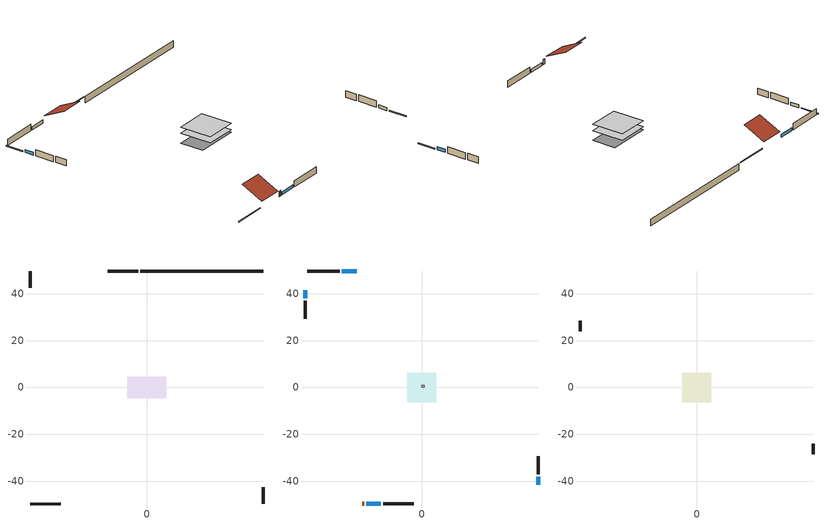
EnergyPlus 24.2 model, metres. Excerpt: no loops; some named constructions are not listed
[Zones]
basement - unconditioned
 floor foundation (Slab1 construction): -8.43,-4.68 -8.43,4.68 8.43,4.68 8.43,-4.68 z-2.13
 wall outside (RimJoist1 construction): -3.61,49.74 -16.6,49.74 z0.3:0.61
 wall outside (RimJoist2 construction): 49.74,-49.74 49.74,-42.52 z0.3:0.61
 wall outside (RimJoist3 construction): -49.74,-49.74 -36.76,-49.74 z0.3:0.61
 wall outside (RimJoist4 construction): -49.74,49.74 -49.74,42.52 z0.3:0.61
 wall foundation (FoundationWall1 construction): 49.74,49.74 -2.68,49.74 z-2.13:0.3
central ac and furnace airloop ret air zone
 floor adiabatic (AdiabaticConst): 0,0 0,1 1,1 1,0 z0
 wall adiabatic (AdiabaticConst): 0,1 0,0 1,0 1,1 0,1 z0:1
 ceiling adiabatic (AdiabaticConst): 1,0 1,1 0,1 0,0 z1
conditioned space
 floor to basement - unconditioned (Floor1 construction): -6.28,-6.28 -6.28,6.28 6.28,6.28 6.28,-6.28 z0.3
 wall outside (AdiabaticWallConstruction 1): -25.51,-49.74 -24.59,-49.74 z0.3:2.34
 wall outside (AdiabaticWallConstruction): -27.84,49.74 -34.07,49.74 / -23.67,-49.74 -17.45,-49.74 z0.3:1.49; 49.74,-41.59 49.74,-38.04 / -49.74,41.59 -49.74,38.04 z0.3:1.46
 wall outside (Wall1 construction): -34.99,49.74 -48.81,49.74 z0.3:2.74
 wall outside (Wall2 construction): 49.74,-37.12 49.74,-29.44 z0.3:2.74
 wall outside (Wall3 construction): -16.52,-49.74 -3.46,-49.74 z0.3:2.74
 wall outside (Wall4 construction): -49.74,37.12 -49.74,29.44 z0.3:2.74
 window (WindowConstruction): -27.84,49.74 -34.07,49.74 z0.3:1.49
 window (WindowConstruction 1): 49.74,-41.59 49.74,-38.04 z0.3:1.46
 window (WindowConstruction 2): -23.67,-49.74 -17.45,-49.74 z0.3:1.49
 window (WindowConstruction 3): -49.74,41.59 -49.74,38.04 z0.3:1.46
 door (Door): -25.51,-49.74 -24.6,-49.74 z0.3:2.34
attic - vented
 floor to conditioned space (Floor2 construction Reversed): -6.28,-6.28 -6.28,6.28 6.28,6.28 6.28,-6.28 z2.74
 wall outside (Wall5 construction): 49.74,-28.51 49.74,-24.02 z0.3:2.74
 wall outside (Wall6 construction): -49.74,28.51 -49.74,24.02 z0.3:2.74
 roof outside (Roof1 construction): -26.92,49.74,2.74 -26.92,41.34,6.94 -17.53,41.34,6.94 -17.53,49.74,2.74
 roof outside (Roof2 construction): -26.44,-49.74,2.74 -26.44,-41.34,6.94 -35.83,-41.34,6.94 -35.83,-49.74,2.74
[Material] Roughness=Rough; Thermal Absorptance=0.9
Name | Thickness {m} | Conductivity {W/m-K} | Density {kg/m3} | Specific Heat {J/kg-K} | Solar Absorptance | Visible Absorptance
ceiling loosefill ins | 0.254 | 0.0480833 | 16.02 | 1046.75 | 0.7 | 0.7
ceiling stud and cavity | 0.1397 | 0.104117 | 65.682 | 1177.47 | 0.7 | 0.7
floor covering | 0.0127 | 0.0433444 | 54.468 | 1339.84 | 0.6 | 0.6
floor rigid ins | 0.051816 | 0.029427 | 32.04 | 1214.23 | 0.7 | 0.7
floor stud and cavity | 0.1397 | 0.0972396 | 92.3553 | 1139.71 | 0.7 | 0.7
gypsum board | 0.0127 | 0.160291 | 801 | 837.4 | 0.6 | 0.6
osb sheathing 0.75 in. | 0.01905 | 0.115458 | 512.64 | 1214.23 | 0.7 | 0.7
[Construction]
Floor1 construction Reversed: floor covering, osb sheathing 0.75 in., floor rigid ins, floor stud and cavity
Floor2 construction: ceiling loosefill ins, ceiling stud and cavity, gypsum board
[Schedule:Day:Interval]
fridge schedule allday1 1; fridge schedule allday12 1; fridge schedule allday1; fridge schedule allday12: No, 01:00, 0.610949, 02:00, 0.595675, 03:00, 0.580401, 04:00, 0.565128, 06:00, 0.549854, 07:00, 0.580401, 08:00, 0.610949, 10:00, 0.626223, 12:00, 0.610949, 15:00, 0.641496, 16:00, 0.626223, 17:00, 0.672044, 18:00, 0.733139, 19:00, 0.763686, 20:00, 0.733139, 21:00, 0.717865, 22:00, 0.702591, 23:00, 0.672044, 24:00, 0.626223
fridge schedule allday2 1; fridge schedule allday2: No, 01:00, 0.609489, 02:00, 0.594252, 03:00, 0.579015, 04:00, 0.563777, 06:00, 0.54854, 07:00, 0.579015, 08:00, 0.609489, 10:00, 0.624726, 12:00, 0.609489, 15:00, 0.639964, 16:00, 0.624726, 17:00, 0.670438, 18:00, 0.731387, 19:00, 0.761861, 20:00, 0.731387, 21:00, 0.71615, 22:00, 0.700912, 23:00, 0.670438, 24:00, 0.624726
fridge schedule allday3 1; fridge schedule allday3: No, 01:00, 0.791241, 02:00, 0.77146, 03:00, 0.751679, 04:00, 0.731898, 06:00, 0.712117, 07:00, 0.751679, 08:00, 0.791241, 10:00, 0.811022, 12:00, 0.791241, 15:00, 0.830803, 16:00, 0.811022, 17:00, 0.870365, 18:00, 0.949489, 19:00, 0.989051, 20:00, 0.949489, 21:00, 0.929708, 22:00, 0.909927, 23:00, 0.870365, 24:00, 0.811022
fridge schedule allday6 1; fridge schedule allday6: No, 01:00, 0.8, 02:00, 0.78, 03:00, 0.76, 04:00, 0.74, 06:00, 0.72, 07:00, 0.76, 08:00, 0.8, 10:00, 0.82, 12:00, 0.8, 15:00, 0.84, 16:00, 0.82, 17:00, 0.88, 18:00, 0.96, 19:00, 1, 20:00, 0.96, 21:00, 0.94, 22:00, 0.92, 23:00, 0.88, 24:00, 0.82
fridge schedule allday10 1; fridge schedule allday10: No, 01:00, 0.679562, 02:00, 0.662573, 03:00, 0.645584, 04:00, 0.628595, 06:00, 0.611606, 07:00, 0.645584, 08:00, 0.679562, 10:00, 0.696551, 12:00, 0.679562, 15:00, 0.71354, 16:00, 0.696551, 17:00, 0.747518, 18:00, 0.815474, 19:00, 0.849453, 20:00, 0.815474, 21:00, 0.798485, 22:00, 0.781496, 23:00, 0.747518, 24:00, 0.696551
fridge schedule allday11 1; fridge schedule allday11: No, 01:00, 0.675182, 02:00, 0.658303, 03:00, 0.641423, 04:00, 0.624544, 06:00, 0.607664, 07:00, 0.641423, 08:00, 0.675182, 10:00, 0.692062, 12:00, 0.675182, 15:00, 0.708942, 16:00, 0.692062, 17:00, 0.742701, 18:00, 0.810219, 19:00, 0.843978, 20:00, 0.810219, 21:00, 0.793339, 22:00, 0.77646, 23:00, 0.742701, 24:00, 0.692062
fridge schedule default day 1; trans schedule winter=0.85 summer=0.7 default day; fridge schedule default day; misc pool pump schedule default day; misc pool heater schedule default day; exterior lighting schedule default day: No, 24:00, 0
trans schedule winter=0.85 summer=0.7 allday1; trans schedule winter=0.85 summer=0.7 allday305: No, 24:00, 0.85
trans schedule winter=0.85 summer=0.7 allday121: No, 24:00, 0.7
misc pool pump schedule allday1; misc pool pump schedule allday12; misc pool heater schedule allday1; misc pool heater schedule allday12: No, 03:00, 0.0234796, 04:00, 0.0313062, 05:00, 0.0626123, 06:00, 0.117398, 07:00, 0.20349, 08:00, 0.344368, 09:00, 0.657429, 10:00, 0.947011, 11:00, 0.993971, 12:00, 0.947011, 13:00, 0.939185, 14:00, 0.704389, 15:00, 0.586991, 16:00, 0.477419, 17:00, 0.289582, 18:00, 0.18001, 19:00, 0.101745, 20:00, 0.0626123, 21:00, 0.0313062, 24:00, 0.0234796
misc pool pump schedule allday2; misc pool heater schedule allday2: No, 03:00, 0.023622, 04:00, 0.0314961, 05:00, 0.0629921, 06:00, 0.11811, 07:00, 0.204724, 08:00, 0.346457, 09:00, 0.661417, 10:00, 0.952756, 11:00, 1, 12:00, 0.952756, 13:00, 0.944882, 14:00, 0.708661, 15:00, 0.590551, 16:00, 0.480315, 17:00, 0.291339, 18:00, 0.181102, 19:00, 0.102362, 20:00, 0.0629921, 21:00, 0.0314961, 24:00, 0.023622
misc pool pump schedule allday3; misc pool pump schedule allday5; misc pool heater schedule allday3; misc pool heater schedule allday5: No, 03:00, 0.0206108, 04:00, 0.0274811, 05:00, 0.0549621, 06:00, 0.103054, 07:00, 0.178627, 08:00, 0.302292, 09:00, 0.577102, 10:00, 0.831302, 11:00, 0.872524, 12:00, 0.831302, 13:00, 0.824432, 14:00, 0.618324, 15:00, 0.51527, 16:00, 0.419086, 17:00, 0.2542, 18:00, 0.158016, 19:00, 0.0893134, 20:00, 0.0549621, 21:00, 0.0274811, 24:00, 0.0206108
misc pool pump schedule allday4; misc pool heater schedule allday4: No, 03:00, 0.0205498, 04:00, 0.0273997, 05:00, 0.0547994, 06:00, 0.102749, 07:00, 0.178098, 08:00, 0.301396, 09:00, 0.575393, 10:00, 0.82884, 11:00, 0.86994, 12:00, 0.82884, 13:00, 0.82199, 14:00, 0.616493, 15:00, 0.513744, 16:00, 0.417845, 17:00, 0.253447, 18:00, 0.157548, 19:00, 0.0890489, 20:00, 0.0547994, 21:00, 0.0273997, 24:00, 0.0205498
misc pool pump schedule allday6; misc pool pump schedule allday9; misc pool heater schedule allday6; misc pool heater schedule allday9: No, 03:00, 0.0180675, 04:00, 0.02409, 05:00, 0.04818, 06:00, 0.0903375, 07:00, 0.156585, 08:00, 0.26499, 09:00, 0.50589, 10:00, 0.728723, 11:00, 0.764858, 12:00, 0.728723, 13:00, 0.7227, 14:00, 0.542025, 15:00, 0.451688, 16:00, 0.367373, 17:00, 0.222833, 18:00, 0.138518, 19:00, 0.0782925, 20:00, 0.04818, 21:00, 0.02409, 24:00, 0.0180675
misc pool pump schedule allday7; misc pool heater schedule allday7: No, 03:00, 0.0179658, 04:00, 0.0239544, 05:00, 0.0479087, 06:00, 0.0898289, 07:00, 0.155703, 08:00, 0.263498, 09:00, 0.503042, 10:00, 0.72462, 11:00, 0.760551, 12:00, 0.72462, 13:00, 0.718631, 14:00, 0.538973, 15:00, 0.449144, 16:00, 0.365304, 17:00, 0.221578, 18:00, 0.137738, 19:00, 0.0778517, 20:00, 0.0479087, 21:00, 0.0239544, 24:00, 0.0179658
misc pool pump schedule allday10; misc pool heater schedule allday10: No, 03:00, 0.0198987, 04:00, 0.0265316, 05:00, 0.0530631, 06:00, 0.0994934, 07:00, 0.172455, 08:00, 0.291847, 09:00, 0.557163, 10:00, 0.80258, 11:00, 0.842377, 12:00, 0.80258, 13:00, 0.795947, 14:00, 0.59696, 15:00, 0.497467, 16:00, 0.404606, 17:00, 0.245417, 18:00, 0.152557, 19:00, 0.0862276, 20:00, 0.0530631, 21:00, 0.0265316, 24:00, 0.0198987
misc pool pump schedule allday11; misc pool heater schedule allday11: No, 03:00, 0.0198173, 04:00, 0.0264231, 05:00, 0.0528461, 06:00, 0.0990865, 07:00, 0.17175, 08:00, 0.290654, 09:00, 0.554884, 10:00, 0.799297, 11:00, 0.838932, 12:00, 0.799297, 13:00, 0.792692, 14:00, 0.594519, 15:00, 0.495432, 16:00, 0.402952, 17:00, 0.244413, 18:00, 0.151933, 19:00, 0.0858749, 20:00, 0.0528461, 21:00, 0.0264231, 24:00, 0.0198173
exterior lighting schedule weekday1; exterior lighting schedule weekday12: No, 05:00, 0.434959, 06:00, 0.349858, 07:00, 0.330947, 08:00, 0.321491, 09:00, 0.312035, 10:00, 0.264757, 11:00, 0.208024, 12:00, 0.141834, 13:00, 0.113467, 15:00, 0.104012, 16:00, 0.113467, 17:00, 0.179657, 18:00, 0.349858, 19:00, 0.463325, 20:00, 0.614615, 21:00, 0.860461, 22:00, 0.99284, 23:00, 0.860461, 24:00, 0.595704
exterior lighting schedule weekday10: No, 05:00, 0.345039, 06:00, 0.277532, 07:00, 0.26253, 08:00, 0.255029, 09:00, 0.247528, 10:00, 0.210024, 11:00, 0.165019, 12:00, 0.112513, 13:00, 0.0900102, 15:00, 0.0825094, 16:00, 0.0900102, 17:00, 0.142516, 18:00, 0.277532, 19:00, 0.367542, 20:00, 0.487555, 21:00, 0.682578, 22:00, 0.787589, 23:00, 0.682578, 24:00, 0.472554
exterior lighting schedule weekday11: No, 05:00, 0.343994, 06:00, 0.276691, 07:00, 0.261734, 08:00, 0.254256, 09:00, 0.246778, 10:00, 0.209387, 11:00, 0.164519, 12:00, 0.112172, 13:00, 0.0897375, 15:00, 0.0822593, 16:00, 0.0897375, 17:00, 0.142084, 18:00, 0.276691, 19:00, 0.366428, 20:00, 0.486078, 21:00, 0.680509, 22:00, 0.785203, 23:00, 0.680509, 24:00, 0.471122
exterior lighting schedule weekday2: No, 05:00, 0.438095, 06:00, 0.352381, 07:00, 0.333333, 08:00, 0.32381, 09:00, 0.314286, 10:00, 0.266667, 11:00, 0.209524, 12:00, 0.142857, 13:00, 0.114286, 15:00, 0.104762, 16:00, 0.114286, 17:00, 0.180952, 18:00, 0.352381, 19:00, 0.466667, 20:00, 0.619048, 21:00, 0.866667, 22:00, 1, 23:00, 0.866667, 24:00, 0.6
exterior lighting schedule weekday3; exterior lighting schedule weekday5: No, 05:00, 0.346085, 06:00, 0.278373, 07:00, 0.263325, 08:00, 0.255802, 09:00, 0.248278, 10:00, 0.21066, 11:00, 0.165519, 12:00, 0.112854, 13:00, 0.090283, 15:00, 0.0827594, 16:00, 0.090283, 17:00, 0.142948, 18:00, 0.278373, 19:00, 0.368656, 20:00, 0.489033, 21:00, 0.684646, 22:00, 0.789976, 23:00, 0.684646, 24:00, 0.473986
exterior lighting schedule weekday4: No, 05:00, 0.344691, 06:00, 0.277251, 07:00, 0.262265, 08:00, 0.254771, 09:00, 0.247278, 10:00, 0.209812, 11:00, 0.164852, 12:00, 0.112399, 13:00, 0.0899193, 15:00, 0.082426, 16:00, 0.0899193, 17:00, 0.142372, 18:00, 0.277251, 19:00, 0.367171, 20:00, 0.487063, 21:00, 0.681888, 22:00, 0.786794, 23:00, 0.681888, 24:00, 0.472076
exterior lighting schedule weekday6; exterior lighting schedule weekday9: No, 05:00, 0.28823, 06:00, 0.231837, 07:00, 0.219305, 08:00, 0.213039, 09:00, 0.206773, 10:00, 0.175444, 11:00, 0.137849, 12:00, 0.093988, 13:00, 0.0751904, 15:00, 0.0689245, 16:00, 0.0751904, 17:00, 0.119051, 18:00, 0.231837, 19:00, 0.307027, 20:00, 0.407281, 21:00, 0.570194, 22:00, 0.657916, 23:00, 0.570194, 24:00, 0.394749
exterior lighting schedule weekday7: No, 05:00, 0.286139, 06:00, 0.230155, 07:00, 0.217714, 08:00, 0.211494, 09:00, 0.205273, 10:00, 0.174171, 11:00, 0.136849, 12:00, 0.0933061, 13:00, 0.0746448, 15:00, 0.0684244, 16:00, 0.0746448, 17:00, 0.118188, 18:00, 0.230155, 19:00, 0.3048, 20:00, 0.404326, 21:00, 0.566057, 22:00, 0.653142, 23:00, 0.566057, 24:00, 0.391885
exterior lighting schedule weekend1; exterior lighting schedule weekend12: No, 02:00, 0.434959, 04:00, 0.425503, 05:00, 0.434959, 06:00, 0.425503, 07:00, 0.416047, 08:00, 0.38768, 09:00, 0.340402, 10:00, 0.283669, 11:00, 0.226935, 12:00, 0.15129, 13:00, 0.113467, 15:00, 0.104012, 16:00, 0.113467, 17:00, 0.179657, 18:00, 0.359314, 19:00, 0.45387, 20:00, 0.567337, 21:00, 0.784816, 22:00, 0.926651, 23:00, 0.803728, 24:00, 0.557882
exterior lighting schedule weekend10: No, 02:00, 0.345039, 04:00, 0.337538, 05:00, 0.345039, 06:00, 0.337538, 07:00, 0.330038, 08:00, 0.307535, 09:00, 0.270031, 10:00, 0.225026, 11:00, 0.18002, 12:00, 0.120014, 13:00, 0.0900102, 15:00, 0.0825094, 16:00, 0.0900102, 17:00, 0.142516, 18:00, 0.285032, 19:00, 0.360041, 20:00, 0.450051, 21:00, 0.622571, 22:00, 0.735084, 23:00, 0.637572, 24:00, 0.44255
exterior lighting schedule weekend11: No, 02:00, 0.343994, 04:00, 0.336516, 05:00, 0.343994, 06:00, 0.336516, 07:00, 0.329037, 08:00, 0.306603, 09:00, 0.269212, 10:00, 0.224344, 11:00, 0.179475, 12:00, 0.11965, 13:00, 0.0897375, 15:00, 0.0822593, 16:00, 0.0897375, 17:00, 0.142084, 18:00, 0.284169, 19:00, 0.35895, 20:00, 0.448687, 21:00, 0.620684, 22:00, 0.732856, 23:00, 0.63564, 24:00, 0.441209
exterior lighting schedule weekend2: No, 02:00, 0.438095, 04:00, 0.428571, 05:00, 0.438095, 06:00, 0.428571, 07:00, 0.419048, 08:00, 0.390476, 09:00, 0.342857, 10:00, 0.285714, 11:00, 0.228571, 12:00, 0.152381, 13:00, 0.114286, 15:00, 0.104762, 16:00, 0.114286, 17:00, 0.180952, 18:00, 0.361905, 19:00, 0.457143, 20:00, 0.571429, 21:00, 0.790476, 22:00, 0.933333, 23:00, 0.809524, 24:00, 0.561905
exterior lighting schedule weekend3; exterior lighting schedule weekend5: No, 02:00, 0.346085, 04:00, 0.338561, 05:00, 0.346085, 06:00, 0.338561, 07:00, 0.331038, 08:00, 0.308467, 09:00, 0.270849, 10:00, 0.225707, 11:00, 0.180566, 12:00, 0.120377, 13:00, 0.090283, 15:00, 0.0827594, 16:00, 0.090283, 17:00, 0.142948, 18:00, 0.285896, 19:00, 0.361132, 20:00, 0.451415, 21:00, 0.624457, 22:00, 0.737311, 23:00, 0.639504, 24:00, 0.443891
exterior lighting schedule weekend4: No, 02:00, 0.344691, 04:00, 0.337197, 05:00, 0.344691, 06:00, 0.337197, 07:00, 0.329704, 08:00, 0.307224, 09:00, 0.269758, 10:00, 0.224798, 11:00, 0.179839, 12:00, 0.119892, 13:00, 0.0899193, 15:00, 0.082426, 16:00, 0.0899193, 17:00, 0.142372, 18:00, 0.284744, 19:00, 0.359677, 20:00, 0.449597, 21:00, 0.621942, 22:00, 0.734341, 23:00, 0.636928, 24:00, 0.442103
exterior lighting schedule weekend6; exterior lighting schedule weekend9: No, 02:00, 0.28823, 04:00, 0.281964, 05:00, 0.28823, 06:00, 0.281964, 07:00, 0.275698, 08:00, 0.2569, 09:00, 0.225571, 10:00, 0.187976, 11:00, 0.150381, 12:00, 0.100254, 13:00, 0.0751904, 15:00, 0.0689245, 16:00, 0.0751904, 17:00, 0.119051, 18:00, 0.238103, 19:00, 0.300761, 20:00, 0.375952, 21:00, 0.520067, 22:00, 0.614055, 23:00, 0.532598, 24:00, 0.369686
exterior lighting schedule weekend7: No, 02:00, 0.286139, 04:00, 0.279918, 05:00, 0.286139, 06:00, 0.279918, 07:00, 0.273698, 08:00, 0.255037, 09:00, 0.223935, 10:00, 0.186612, 11:00, 0.14929, 12:00, 0.0995265, 13:00, 0.0746448, 15:00, 0.0684244, 16:00, 0.0746448, 17:00, 0.118188, 18:00, 0.236375, 19:00, 0.298579, 20:00, 0.373224, 21:00, 0.516294, 22:00, 0.6096, 23:00, 0.528734, 24:00, 0.367004
[Schedule:Week:Daily]
trans schedule winter=0.85 summer=0.7 Week Rule - Jan1-Apr28: trans schedule winter=0.85 summer=0.7 allday1, trans schedule winter=0.85 summer=0.7 allday1, trans schedule winter=0.85 summer=0.7 allday1, trans schedule winter=0.85 summer=0.7 allday1, trans schedule winter=0.85 summer=0.7 allday1, trans schedule winter=0.85 summer=0.7 allday1, trans schedule winter=0.85 summer=0.7 allday1, trans schedule winter=0.85 summer=0.7 default day, trans schedule winter=0.85 summer=0.7 default day, trans schedule winter=0.85 summer=0.7 default day, trans schedule winter=0.85 summer=0.7 default day, trans schedule winter=0.85 summer=0.7 default day
trans schedule winter=0.85 summer=0.7 Week Rule - Apr29-May5: trans schedule winter=0.85 summer=0.7 allday1, trans schedule winter=0.85 summer=0.7 allday1, trans schedule winter=0.85 summer=0.7 allday121, trans schedule winter=0.85 summer=0.7 allday121, trans schedule winter=0.85 summer=0.7 allday121, trans schedule winter=0.85 summer=0.7 allday121, trans schedule winter=0.85 summer=0.7 allday121, trans schedule winter=0.85 summer=0.7 default day, trans schedule winter=0.85 summer=0.7 default day, trans schedule winter=0.85 summer=0.7 default day, trans schedule winter=0.85 summer=0.7 default day, trans schedule winter=0.85 summer=0.7 default day
trans schedule winter=0.85 summer=0.7 Week Rule - May6-Oct27: trans schedule winter=0.85 summer=0.7 allday121, trans schedule winter=0.85 summer=0.7 allday121, trans schedule winter=0.85 summer=0.7 allday121, trans schedule winter=0.85 summer=0.7 allday121, trans schedule winter=0.85 summer=0.7 allday121, trans schedule winter=0.85 summer=0.7 allday121, trans schedule winter=0.85 summer=0.7 allday121, trans schedule winter=0.85 summer=0.7 default day, trans schedule winter=0.85 summer=0.7 default day, trans schedule winter=0.85 summer=0.7 default day, trans schedule winter=0.85 summer=0.7 default day, trans schedule winter=0.85 summer=0.7 default day
trans schedule winter=0.85 summer=0.7 Week Rule - Oct28-Nov3: trans schedule winter=0.85 summer=0.7 allday121, trans schedule winter=0.85 summer=0.7 allday121, trans schedule winter=0.85 summer=0.7 allday121, trans schedule winter=0.85 summer=0.7 allday121, trans schedule winter=0.85 summer=0.7 allday305, trans schedule winter=0.85 summer=0.7 allday305, trans schedule winter=0.85 summer=0.7 allday305, trans schedule winter=0.85 summer=0.7 default day, trans schedule winter=0.85 summer=0.7 default day, trans schedule winter=0.85 summer=0.7 default day, trans schedule winter=0.85 summer=0.7 default day, trans schedule winter=0.85 summer=0.7 default day
trans schedule winter=0.85 summer=0.7 Week Rule - Nov4-Dec31: trans schedule winter=0.85 summer=0.7 allday305, trans schedule winter=0.85 summer=0.7 allday305, trans schedule winter=0.85 summer=0.7 allday305, trans schedule winter=0.85 summer=0.7 allday305, trans schedule winter=0.85 summer=0.7 allday305, trans schedule winter=0.85 summer=0.7 allday305, trans schedule winter=0.85 summer=0.7 allday305, trans schedule winter=0.85 summer=0.7 default day, trans schedule winter=0.85 summer=0.7 default day, trans schedule winter=0.85 summer=0.7 default day, trans schedule winter=0.85 summer=0.7 default day, trans schedule winter=0.85 summer=0.7 default day
misc pool pump schedule Week Rule - Sep2-Sep29: misc pool pump schedule allday9, misc pool pump schedule allday9, misc pool pump schedule allday9, misc pool pump schedule allday9, misc pool pump schedule allday9, misc pool pump schedule allday9, misc pool pump schedule allday9, misc pool pump schedule default day, misc pool pump schedule default day, misc pool pump schedule default day, misc pool pump schedule default day, misc pool pump schedule default day
misc pool pump schedule Week Rule - Sep30-Oct6: misc pool pump schedule allday9, misc pool pump schedule allday10, misc pool pump schedule allday10, misc pool pump schedule allday10, misc pool pump schedule allday10, misc pool pump schedule allday10, misc pool pump schedule allday10, misc pool pump schedule default day, misc pool pump schedule default day, misc pool pump schedule default day, misc pool pump schedule default day, misc pool pump schedule default day
misc pool pump schedule Week Rule - Oct7-Oct27: misc pool pump schedule allday10, misc pool pump schedule allday10, misc pool pump schedule allday10, misc pool pump schedule allday10, misc pool pump schedule allday10, misc pool pump schedule allday10, misc pool pump schedule allday10, misc pool pump schedule default day, misc pool pump schedule default day, misc pool pump schedule default day, misc pool pump schedule default day, misc pool pump schedule default day
misc pool pump schedule Week Rule - Oct28-Nov3: misc pool pump schedule allday10, misc pool pump schedule allday10, misc pool pump schedule allday10, misc pool pump schedule allday10, misc pool pump schedule allday11, misc pool pump schedule allday11, misc pool pump schedule allday11, misc pool pump schedule default day, misc pool pump schedule default day, misc pool pump schedule default day, misc pool pump schedule default day, misc pool pump schedule default day
misc pool pump schedule Week Rule - Nov4-Nov24: misc pool pump schedule allday11, misc pool pump schedule allday11, misc pool pump schedule allday11, misc pool pump schedule allday11, misc pool pump schedule allday11, misc pool pump schedule allday11, misc pool pump schedule allday11, misc pool pump schedule default day, misc pool pump schedule default day, misc pool pump schedule default day, misc pool pump schedule default day, misc pool pump schedule default day
misc pool pump schedule Week Rule - Nov25-Dec1: misc pool pump schedule allday11, misc pool pump schedule allday11, misc pool pump schedule allday11, misc pool pump schedule allday11, misc pool pump schedule allday11, misc pool pump schedule allday11, misc pool pump schedule allday12, misc pool pump schedule default day, misc pool pump schedule default day, misc pool pump schedule default day, misc pool pump schedule default day, misc pool pump schedule default day
misc pool pump schedule Week Rule - Dec2-Dec31: misc pool pump schedule allday12, misc pool pump schedule allday12, misc pool pump schedule allday12, misc pool pump schedule allday12, misc pool pump schedule allday12, misc pool pump schedule allday12, misc pool pump schedule allday12, misc pool pump schedule default day, misc pool pump schedule default day, misc pool pump schedule default day, misc pool pump schedule default day, misc pool pump schedule default day
misc pool heater schedule Week Rule - Jan1-Jan27: misc pool heater schedule allday1, misc pool heater schedule allday1, misc pool heater schedule allday1, misc pool heater schedule allday1, misc pool heater schedule allday1, misc pool heater schedule allday1, misc pool heater schedule allday1, misc pool heater schedule default day, misc pool heater schedule default day, misc pool heater schedule default day, misc pool heater schedule default day, misc pool heater schedule default day
misc pool heater schedule Week Rule - Jan28-Feb3: misc pool heater schedule allday1, misc pool heater schedule allday1, misc pool heater schedule allday1, misc pool heater schedule allday1, misc pool heater schedule allday2, misc pool heater schedule allday2, misc pool heater schedule allday2, misc pool heater schedule default day, misc pool heater schedule default day, misc pool heater schedule default day, misc pool heater schedule default day, misc pool heater schedule default day
misc pool heater schedule Week Rule - Feb4-Feb24: misc pool heater schedule allday2, misc pool heater schedule allday2, misc pool heater schedule allday2, misc pool heater schedule allday2, misc pool heater schedule allday2, misc pool heater schedule allday2, misc pool heater schedule allday2, misc pool heater schedule default day, misc pool heater schedule default day, misc pool heater schedule default day, misc pool heater schedule default day, misc pool heater schedule default day
misc pool heater schedule Week Rule - Feb25-Mar3: misc pool heater schedule allday2, misc pool heater schedule allday2, misc pool heater schedule allday2, misc pool heater schedule allday2, misc pool heater schedule allday3, misc pool heater schedule allday3, misc pool heater schedule allday3, misc pool heater schedule default day, misc pool heater schedule default day, misc pool heater schedule default day, misc pool heater schedule default day, misc pool heater schedule default day
misc pool heater schedule Week Rule - Mar4-Mar31: misc pool heater schedule allday3, misc pool heater schedule allday3, misc pool heater schedule allday3, misc pool heater schedule allday3, misc pool heater schedule allday3, misc pool heater schedule allday3, misc pool heater schedule allday3, misc pool heater schedule default day, misc pool heater schedule default day, misc pool heater schedule default day, misc pool heater schedule default day, misc pool heater schedule default day
misc pool heater schedule Week Rule - Apr1-Apr28: misc pool heater schedule allday4, misc pool heater schedule allday4, misc pool heater schedule allday4, misc pool heater schedule allday4, misc pool heater schedule allday4, misc pool heater schedule allday4, misc pool heater schedule allday4, misc pool heater schedule default day, misc pool heater schedule default day, misc pool heater schedule default day, misc pool heater schedule default day, misc pool heater schedule default day
misc pool heater schedule Week Rule - Apr29-May5: misc pool heater schedule allday4, misc pool heater schedule allday4, misc pool heater schedule allday5, misc pool heater schedule allday5, misc pool heater schedule allday5, misc pool heater schedule allday5, misc pool heater schedule allday5, misc pool heater schedule default day, misc pool heater schedule default day, misc pool heater schedule default day, misc pool heater schedule default day, misc pool heater schedule default day
misc pool heater schedule Week Rule - May6-May26: misc pool heater schedule allday5, misc pool heater schedule allday5, misc pool heater schedule allday5, misc pool heater schedule allday5, misc pool heater schedule allday5, misc pool heater schedule allday5, misc pool heater schedule allday5, misc pool heater schedule default day, misc pool heater schedule default day, misc pool heater schedule default day, misc pool heater schedule default day, misc pool heater schedule default day
misc pool heater schedule Week Rule - May27-Jun2: misc pool heater schedule allday5, misc pool heater schedule allday5, misc pool heater schedule allday5, misc pool heater schedule allday5, misc pool heater schedule allday5, misc pool heater schedule allday6, misc pool heater schedule allday6, misc pool heater schedule default day, misc pool heater schedule default day, misc pool heater schedule default day, misc pool heater schedule default day, misc pool heater schedule default day
misc pool heater schedule Week Rule - Jun3-Jun30: misc pool heater schedule allday6, misc pool heater schedule allday6, misc pool heater schedule allday6, misc pool heater schedule allday6, misc pool heater schedule allday6, misc pool heater schedule allday6, misc pool heater schedule allday6, misc pool heater schedule default day, misc pool heater schedule default day, misc pool heater schedule default day, misc pool heater schedule default day, misc pool heater schedule default day
misc pool heater schedule Week Rule - Jul1-Aug25: misc pool heater schedule allday7, misc pool heater schedule allday7, misc pool heater schedule allday7, misc pool heater schedule allday7, misc pool heater schedule allday7, misc pool heater schedule allday7, misc pool heater schedule allday7, misc pool heater schedule default day, misc pool heater schedule default day, misc pool heater schedule default day, misc pool heater schedule default day, misc pool heater schedule default day
misc pool heater schedule Week Rule - Aug26-Sep1: misc pool heater schedule allday7, misc pool heater schedule allday7, misc pool heater schedule allday7, misc pool heater schedule allday7, misc pool heater schedule allday7, misc pool heater schedule allday7, misc pool heater schedule allday9, misc pool heater schedule default day, misc pool heater schedule default day, misc pool heater schedule default day, misc pool heater schedule default day, misc pool heater schedule default day
misc pool heater schedule Week Rule - Sep2-Sep29: misc pool heater schedule allday9, misc pool heater schedule allday9, misc pool heater schedule allday9, misc pool heater schedule allday9, misc pool heater schedule allday9, misc pool heater schedule allday9, misc pool heater schedule allday9, misc pool heater schedule default day, misc pool heater schedule default day, misc pool heater schedule default day, misc pool heater schedule default day, misc pool heater schedule default day
misc pool heater schedule Week Rule - Sep30-Oct6: misc pool heater schedule allday9, misc pool heater schedule allday10, misc pool heater schedule allday10, misc pool heater schedule allday10, misc pool heater schedule allday10, misc pool heater schedule allday10, misc pool heater schedule allday10, misc pool heater schedule default day, misc pool heater schedule default day, misc pool heater schedule default day, misc pool heater schedule default day, misc pool heater schedule default day
misc pool heater schedule Week Rule - Oct7-Oct27: misc pool heater schedule allday10, misc pool heater schedule allday10, misc pool heater schedule allday10, misc pool heater schedule allday10, misc pool heater schedule allday10, misc pool heater schedule allday10, misc pool heater schedule allday10, misc pool heater schedule default day, misc pool heater schedule default day, misc pool heater schedule default day, misc pool heater schedule default day, misc pool heater schedule default day
misc pool heater schedule Week Rule - Oct28-Nov3: misc pool heater schedule allday10, misc pool heater schedule allday10, misc pool heater schedule allday10, misc pool heater schedule allday10, misc pool heater schedule allday11, misc pool heater schedule allday11, misc pool heater schedule allday11, misc pool heater schedule default day, misc pool heater schedule default day, misc pool heater schedule default day, misc pool heater schedule default day, misc pool heater schedule default day
misc pool heater schedule Week Rule - Nov4-Nov24: misc pool heater schedule allday11, misc pool heater schedule allday11, misc pool heater schedule allday11, misc pool heater schedule allday11, misc pool heater schedule allday11, misc pool heater schedule allday11, misc pool heater schedule allday11, misc pool heater schedule default day, misc pool heater schedule default day, misc pool heater schedule default day, misc pool heater schedule default day, misc pool heater schedule default day
misc pool heater schedule Week Rule - Nov25-Dec1: misc pool heater schedule allday11, misc pool heater schedule allday11, misc pool heater schedule allday11, misc pool heater schedule allday11, misc pool heater schedule allday11, misc pool heater schedule allday11, misc pool heater schedule allday12, misc pool heater schedule default day, misc pool heater schedule default day, misc pool heater schedule default day, misc pool heater schedule default day, misc pool heater schedule default day
misc pool heater schedule Week Rule - Dec2-Dec31: misc pool heater schedule allday12, misc pool heater schedule allday12, misc pool heater schedule allday12, misc pool heater schedule allday12, misc pool heater schedule allday12, misc pool heater schedule allday12, misc pool heater schedule allday12, misc pool heater schedule default day, misc pool heater schedule default day, misc pool heater schedule default day, misc pool heater schedule default day, misc pool heater schedule default day
exterior lighting schedule Week Rule - Jan1-Jan6: exterior lighting schedule weekday1, exterior lighting schedule weekday1, exterior lighting schedule weekday1, exterior lighting schedule weekday1, exterior lighting schedule weekday1, exterior lighting schedule weekday1, exterior lighting schedule weekend1, exterior lighting schedule default day, exterior lighting schedule default day, exterior lighting schedule default day, exterior lighting schedule default day, exterior lighting schedule default day
exterior lighting schedule Week Rule - Jan7-Jan27: exterior lighting schedule weekend1, exterior lighting schedule weekday1, exterior lighting schedule weekday1, exterior lighting schedule weekday1, exterior lighting schedule weekday1, exterior lighting schedule weekday1, exterior lighting schedule weekend1, exterior lighting schedule default day, exterior lighting schedule default day, exterior lighting schedule default day, exterior lighting schedule default day, exterior lighting schedule default day
exterior lighting schedule Week Rule - Jan28-Feb3: exterior lighting schedule weekend1, exterior lighting schedule weekday1, exterior lighting schedule weekday1, exterior lighting schedule weekday1, exterior lighting schedule weekday2, exterior lighting schedule weekday2, exterior lighting schedule weekend2, exterior lighting schedule default day, exterior lighting schedule default day, exterior lighting schedule default day, exterior lighting schedule default day, exterior lighting schedule default day
exterior lighting schedule Week Rule - Feb4-Feb24: exterior lighting schedule weekend2, exterior lighting schedule weekday2, exterior lighting schedule weekday2, exterior lighting schedule weekday2, exterior lighting schedule weekday2, exterior lighting schedule weekday2, exterior lighting schedule weekend2, exterior lighting schedule default day, exterior lighting schedule default day, exterior lighting schedule default day, exterior lighting schedule default day, exterior lighting schedule default day
exterior lighting schedule Week Rule - Feb25-Mar3: exterior lighting schedule weekend2, exterior lighting schedule weekday2, exterior lighting schedule weekday2, exterior lighting schedule weekday2, exterior lighting schedule weekday3, exterior lighting schedule weekday3, exterior lighting schedule weekend3, exterior lighting schedule default day, exterior lighting schedule default day, exterior lighting schedule default day, exterior lighting schedule default day, exterior lighting schedule default day
exterior lighting schedule Week Rule - Mar4-Mar31: exterior lighting schedule weekend3, exterior lighting schedule weekday3, exterior lighting schedule weekday3, exterior lighting schedule weekday3, exterior lighting schedule weekday3, exterior lighting schedule weekday3, exterior lighting schedule weekend3, exterior lighting schedule default day, exterior lighting schedule default day, exterior lighting schedule default day, exterior lighting schedule default day, exterior lighting schedule default day
exterior lighting schedule Week Rule - Apr1-Apr28: exterior lighting schedule weekend4, exterior lighting schedule weekday4, exterior lighting schedule weekday4, exterior lighting schedule weekday4, exterior lighting schedule weekday4, exterior lighting schedule weekday4, exterior lighting schedule weekend4, exterior lighting schedule default day, exterior lighting schedule default day, exterior lighting schedule default day, exterior lighting schedule default day, exterior lighting schedule default day
exterior lighting schedule Week Rule - Apr29-May5: exterior lighting schedule weekend4, exterior lighting schedule weekday4, exterior lighting schedule weekday5, exterior lighting schedule weekday5, exterior lighting schedule weekday5, exterior lighting schedule weekday5, exterior lighting schedule weekend5, exterior lighting schedule default day, exterior lighting schedule default day, exterior lighting schedule default day, exterior lighting schedule default day, exterior lighting schedule default day
exterior lighting schedule Week Rule - May6-May26: exterior lighting schedule weekend5, exterior lighting schedule weekday5, exterior lighting schedule weekday5, exterior lighting schedule weekday5, exterior lighting schedule weekday5, exterior lighting schedule weekday5, exterior lighting schedule weekend5, exterior lighting schedule default day, exterior lighting schedule default day, exterior lighting schedule default day, exterior lighting schedule default day, exterior lighting schedule default day
exterior lighting schedule Week Rule - May27-Jun2: exterior lighting schedule weekend5, exterior lighting schedule weekday5, exterior lighting schedule weekday5, exterior lighting schedule weekday5, exterior lighting schedule weekday5, exterior lighting schedule weekday6, exterior lighting schedule weekend6, exterior lighting schedule default day, exterior lighting schedule default day, exterior lighting schedule default day, exterior lighting schedule default day, exterior lighting schedule default day
exterior lighting schedule Week Rule - Jun3-Jun30: exterior lighting schedule weekend6, exterior lighting schedule weekday6, exterior lighting schedule weekday6, exterior lighting schedule weekday6, exterior lighting schedule weekday6, exterior lighting schedule weekday6, exterior lighting schedule weekend6, exterior lighting schedule default day, exterior lighting schedule default day, exterior lighting schedule default day, exterior lighting schedule default day, exterior lighting schedule default day
exterior lighting schedule Week Rule - Jul1-Aug25: exterior lighting schedule weekend7, exterior lighting schedule weekday7, exterior lighting schedule weekday7, exterior lighting schedule weekday7, exterior lighting schedule weekday7, exterior lighting schedule weekday7, exterior lighting schedule weekend7, exterior lighting schedule default day, exterior lighting schedule default day, exterior lighting schedule default day, exterior lighting schedule default day, exterior lighting schedule default day
exterior lighting schedule Week Rule - Aug26-Sep1: exterior lighting schedule weekend7, exterior lighting schedule weekday7, exterior lighting schedule weekday7, exterior lighting schedule weekday7, exterior lighting schedule weekday7, exterior lighting schedule weekday7, exterior lighting schedule weekend9, exterior lighting schedule default day, exterior lighting schedule default day, exterior lighting schedule default day, exterior lighting schedule default day, exterior lighting schedule default day
exterior lighting schedule Week Rule - Sep2-Sep29: exterior lighting schedule weekend9, exterior lighting schedule weekday9, exterior lighting schedule weekday9, exterior lighting schedule weekday9, exterior lighting schedule weekday9, exterior lighting schedule weekday9, exterior lighting schedule weekend9, exterior lighting schedule default day, exterior lighting schedule default day, exterior lighting schedule default day, exterior lighting schedule default day, exterior lighting schedule default day
exterior lighting schedule Week Rule - Sep30-Oct6: exterior lighting schedule weekend9, exterior lighting schedule weekday10, exterior lighting schedule weekday10, exterior lighting schedule weekday10, exterior lighting schedule weekday10, exterior lighting schedule weekday10, exterior lighting schedule weekend10, exterior lighting schedule default day, exterior lighting schedule default day, exterior lighting schedule default day, exterior lighting schedule default day, exterior lighting schedule default day
exterior lighting schedule Week Rule - Oct7-Oct27: exterior lighting schedule weekend10, exterior lighting schedule weekday10, exterior lighting schedule weekday10, exterior lighting schedule weekday10, exterior lighting schedule weekday10, exterior lighting schedule weekday10, exterior lighting schedule weekend10, exterior lighting schedule default day, exterior lighting schedule default day, exterior lighting schedule default day, exterior lighting schedule default day, exterior lighting schedule default day
exterior lighting schedule Week Rule - Oct28-Nov3: exterior lighting schedule weekend10, exterior lighting schedule weekday10, exterior lighting schedule weekday10, exterior lighting schedule weekday10, exterior lighting schedule weekday11, exterior lighting schedule weekday11, exterior lighting schedule weekend11, exterior lighting schedule default day, exterior lighting schedule default day, exterior lighting schedule default day, exterior lighting schedule default day, exterior lighting schedule default day
exterior lighting schedule Week Rule - Nov4-Nov24: exterior lighting schedule weekend11, exterior lighting schedule weekday11, exterior lighting schedule weekday11, exterior lighting schedule weekday11, exterior lighting schedule weekday11, exterior lighting schedule weekday11, exterior lighting schedule weekend11, exterior lighting schedule default day, exterior lighting schedule default day, exterior lighting schedule default day, exterior lighting schedule default day, exterior lighting schedule default day
exterior lighting schedule Week Rule - Nov25-Dec1: exterior lighting schedule weekend11, exterior lighting schedule weekday11, exterior lighting schedule weekday11, exterior lighting schedule weekday11, exterior lighting schedule weekday11, exterior lighting schedule weekday11, exterior lighting schedule weekend12, exterior lighting schedule default day, exterior lighting schedule default day, exterior lighting schedule default day, exterior lighting schedule default day, exterior lighting schedule default day
exterior lighting schedule Week Rule - Dec2-Dec31: exterior lighting schedule weekend12, exterior lighting schedule weekday12, exterior lighting schedule weekday12, exterior lighting schedule weekday12, exterior lighting schedule weekday12, exterior lighting schedule weekday12, exterior lighting schedule weekend12, exterior lighting schedule default day, exterior lighting schedule default day, exterior lighting schedule default day, exterior lighting schedule default day, exterior lighting schedule default day
